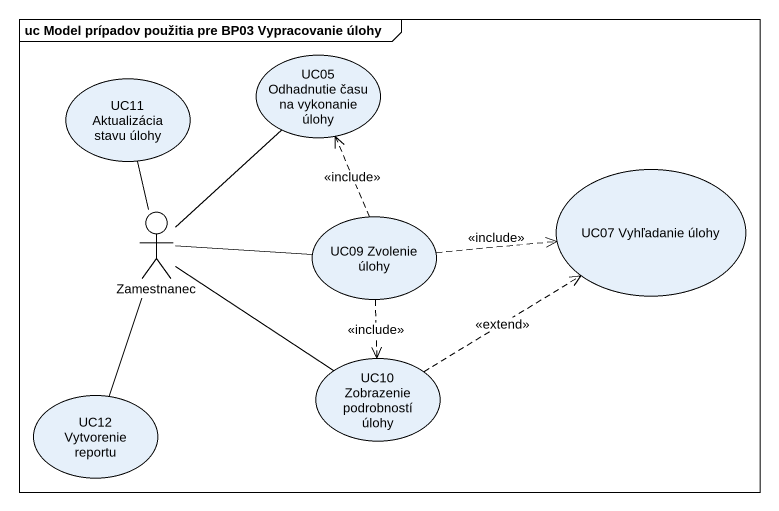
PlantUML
@startuml
mainframe uc Model prípadov použitia pre BP03 Vypracovanie úlohy
usecase "UC05 Odhadnutie času na vykonanie úlohy" as UC05_Odhadnutie_času_na
usecase "UC11 Aktualizácia stavu úlohy" as UC11_Aktualizácia_stavu
actor Zamestnanec
usecase "UC07 Vyhľadanie úlohy" as UC07_Vyhľadanie_úlohy
usecase "UC09 Zvolenie úlohy" as UC09_Zvolenie_úlohy
usecase "UC10 Zobrazenie podrobností úlohy" as UC10_Zobrazenie_podrobností
usecase "UC12 Vytvorenie reportu" as UC12_Vytvorenie_reportu
Zamestnanec -up- UC05_Odhadnutie_času_na
Zamestnanec -up- UC11_Aktualizácia_stavu
Zamestnanec -right- UC09_Zvolenie_úlohy
Zamestnanec -- UC10_Zobrazenie_podrobností
Zamestnanec -- UC12_Vytvorenie_reportu
UC09_Zvolenie_úlohy .up.> UC05_Odhadnutie_času_na : <<include>>
UC09_Zvolenie_úlohy .right.> UC07_Vyhľadanie_úlohy : <<include>>
UC09_Zvolenie_úlohy ..> UC10_Zobrazenie_podrobností : <<include>>
UC10_Zobrazenie_podrobností .up.> UC07_Vyhľadanie_úlohy : <<extend>>
@enduml
